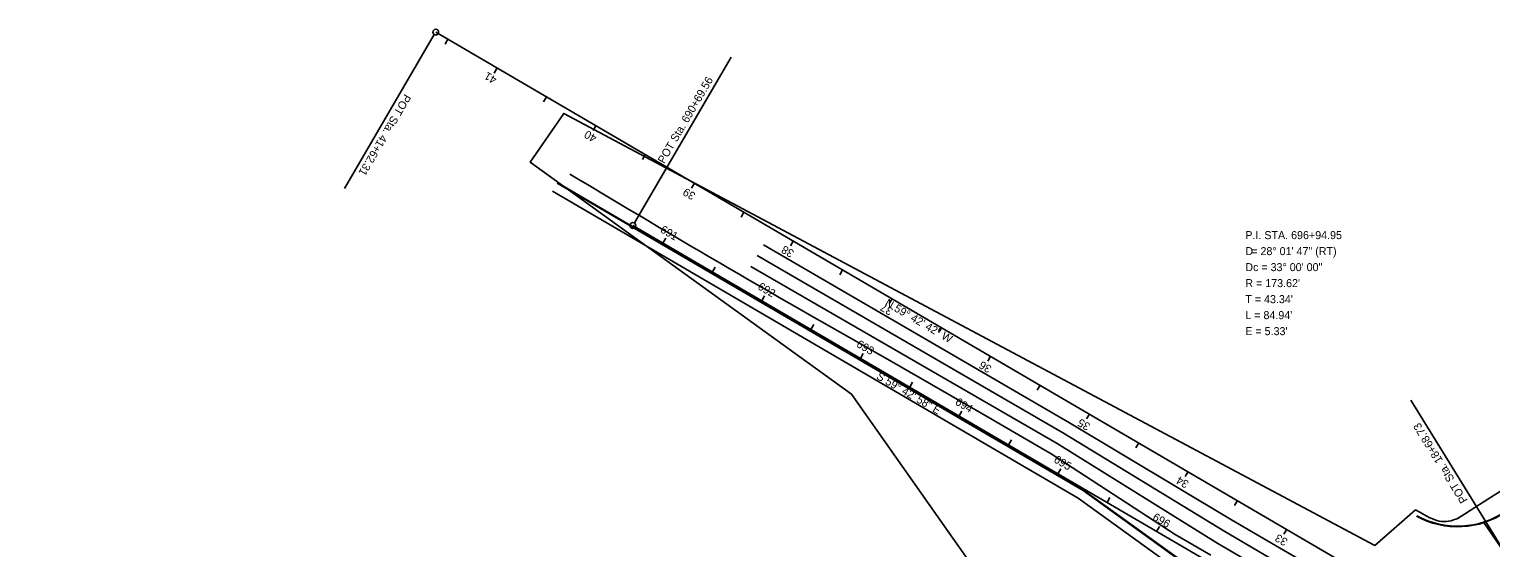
# Model space of a CAD drawing. Extents: x 2189265 to 2197064, y 659983 to 677528.
# Drawn here: x 2190574 to 2191853, y 667024 to 667478 of the extents above; entities that cross this region are included whole.
import ezdxf

# ---------------------------------------------------------------- set-up
doc = ezdxf.new("R2010")
doc.units = 0
for name, color, linetype in [('GE_P_CL_50', 7, 'Continuous'), ('PM_P_Lane_Line', 7, 'Continuous'), ('PM_P_Stop_Line', 7, 'Continuous'), ('PV_P_Curb', 7, 'Continuous'), ('PV_P_EOP', 7, 'Continuous'), ('PV_P_Walk', 7, 'Continuous'), ('RW_P_Const_Limits', 7, 'Continuous')]:
    doc.layers.add(name, color=color, linetype=linetype)

msp = doc.modelspace()

# ---------------------------------------------------------------- linework, layer by layer
at = {"layer": 'GE_P_CL_50'}
for p, q in [((2191793.1, 666970.7), (2190929.7, 667475.1)), ((2190928.4, 667472.9), (2190849.8, 667338.3)), ((2190940.3, 667468.9), (2190937.8, 667464.6)), ((2191103.5, 667308.1), (2191188.3, 667453.2)), ((2190983.5, 667443.7), (2190980.9, 667439.3)), ((2191026.6, 667418.4), (2191024.1, 667414.1)), ((2191069.8, 667393.2), (2191067.3, 667388.9)), ((2191113, 667368), (2191110.5, 667363.7)), ((2191156.2, 667342.8), (2191153.6, 667338.5)), ((2191199.3, 667317.6), (2191196.8, 667313.2)), ((2191102.2, 667305.9), (2191604.9, 667012.4)), ((2191128.5, 667290.5), (2191131, 667294.9)), ((2191242.5, 667292.3), (2191240, 667288)), ((2191171.7, 667265.3), (2191174.2, 667269.6)), ((2191285.7, 667267.1), (2191283.2, 667262.8)), ((2191214.9, 667240.1), (2191217.4, 667244.4)), ((2191328.9, 667241.9), (2191326.3, 667237.6)), ((2191258, 667214.9), (2191260.6, 667219.2)), ((2191372, 667216.7), (2191369.5, 667212.4)), ((2191301.2, 667189.7), (2191303.7, 667194)), ((2191415.2, 667191.5), (2191412.7, 667187.2)), ((2191344.4, 667164.5), (2191346.9, 667168.8)), ((2191458.4, 667166.3), (2191455.9, 667161.9)), ((2191387.6, 667139.3), (2191390.1, 667143.6)), ((2191865.8, 667018.5), (2191782.7, 667153.2)), ((2191501.6, 667141), (2191499, 667136.7)), ((2191430.8, 667114), (2191433.3, 667118.4)), ((2191544.7, 667115.8), (2191542.2, 667111.5)), ((2191473.9, 667088.8), (2191476.5, 667093.1)), ((2191587.9, 667090.6), (2191585.4, 667086.3)), ((2191517.1, 667063.6), (2191519.6, 667067.9)), ((2191631.1, 667065.4), (2191628.6, 667061.1)), ((2191560.3, 667038.4), (2191562.8, 667042.7)), ((2191674.3, 667040.2), (2191671.7, 667035.9))]:
    msp.add_line(p, q, dxfattribs=at)
for centre in [(2190929.7, 667475.1), (2191102.2, 667305.9)]:
    msp.add_circle(centre, 2.5, dxfattribs=at)
for centre, radius, start, end in [((2194186.1, 663627.9), 3819.7, 111.9754, 161.02), ((2193860.8, 664431.5), 2864.8, 112.2623, 141.7441)]:
    msp.add_arc(centre, radius, start, end, dxfattribs=at)
at = {"layer": 'PM_P_Lane_Line'}
for p, q in [((2191216.5, 667289.1), (2191484.1, 667133.2)), ((2191211, 667279.6), (2191478.8, 667124.2)), ((2191205.5, 667270.1), (2191473.5, 667115.1)), ((2191407.6, 667141.4), (2191327.1, 667187.9)), ((2191407.6, 667141.4), (2191468.2, 667106.1)), ((2191484.1, 667133.2), (2191626, 667048.6)), ((2191478.8, 667124.2), (2191620, 667038.2)), ((2191468.2, 667106.1), (2191576.5, 667035.6)), ((2191473.5, 667115.1), (2191613.9, 667027.9)), ((2191718.3, 666994.7), (2191626, 667048.6)), ((2191607.9, 667017.6), (2191576.5, 667035.6)), ((2191712.3, 666984.3), (2191620, 667038.2))]:
    msp.add_line(p, q, dxfattribs=at)
msp.add_arc((2196714.2, 676763.3), 10986.8, 238.9482, 240.63751, dxfattribs=at)
at = {"layer": 'PM_P_Stop_Line'}
msp.add_line((2191879.1, 666999), (2191846.8, 667046), dxfattribs=at)
at = {"layer": 'PV_P_Curb'}
for p, q in [((2191035.9, 667342.9), (2191496.1, 667074.1)), ((2191496.1, 667074.1), (2191598, 667000.7))]:
    msp.add_line(p, q, dxfattribs=at)
msp.add_arc((2191823.7, 667117.4), 74.5, 241.3036, 304.4534, dxfattribs=at)
at = {"layer": 'PV_P_EOP'}
for p, q in [((2191040.9, 667340.5), (2191496.4, 667074.5)), ((2191496.4, 667074.5), (2191598.3, 667001.2)), ((2191710.8, 666971.3), (2191613.9, 667027.9))]:
    msp.add_line(p, q, dxfattribs=at)
msp.add_arc((2191823.7, 667117.4), 75, 241.3036, 304.4534, dxfattribs=at)
at = {"layer": 'PV_P_Walk'}
for p, q in [((2191031.9, 667336), (2191491.8, 667067.4)), ((2191491.8, 667067.4), (2191593.6, 666994))]:
    msp.add_line(p, q, dxfattribs=at)
at = {"layer": 'RW_P_Const_Limits'}
for p, q in [((2191751.4, 667026.1), (2191786.8, 667057.1)), ((2191798.9, 667050.5), (2191799.5, 667050.2)), ((2191823.6, 667049.7), (2191824.4, 667050))]:
    msp.add_line(p, q, dxfattribs=at)
for points in [[(2191588.5, 666923.7), (2191495, 666872.1), (2191293.5, 667158.4), (2191012.4, 667361.3), (2191041.7, 667403.9), (2191751.4, 667026.1)], [(2191912.5, 667105.2), (2191885.8, 667089.1), (2191850.1, 667066.4), (2191834.8, 667056.6), (2191829.8, 667053.4), (2191823.6, 667049.7)], [(2191799.5, 667050.2), (2191796.2, 667052), (2191792.6, 667054), (2191786.8, 667057.1)]]:
    msp.add_lwpolyline(points, dxfattribs=at)
msp.add_spline([(2191824.4, 667050), (2191815.9, 667047.2), (2191807.7, 667047.3), (2191798.9, 667050.5)], degree=3, dxfattribs=at)

# ---------------------------------------------------------------- texts
at = {"layer": 'GE_P_CL_50'}
for s, rotation, p in [('41', 149.7118, (2190983.8, 667435.3)), ('POT Sta. 690+69.56', 59.7161, (2191129.5, 667359.5)), ('POT Sta. 41+62.31', 239.7118, (2190902.4, 667421.5)), ('40', 149.7118, (2191071.3, 667384.2)), ('39', 149.7118, (2191157.6, 667333.8)), ('691', 329.7161, (2191125.5, 667300.4)), ('38', 149.7118, (2191243.8, 667283.5)), ('692', 329.7161, (2191210.8, 667250.6)), ('37', 149.7118, (2191330.4, 667232.9)), ('N 59%%d 42\' 42" W', 329.7118, (2191322, 667236.2)), ('693', 329.7161, (2191297.1, 667200.2)), ('36', 149.7118, (2191416.7, 667182.5)), ('S 59%%d 42\' 58" E', 329.7161, (2191314.7, 667172.1)), ('694', 329.7161, (2191383.5, 667149.7)), ('35', 149.7118, (2191503, 667132.1)), ('POT Sta. 18+68.73', 121.6862, (2191832.7, 667065.6)), ('695', 329.7161, (2191469.8, 667099.3)), ('34', 149.7118, (2191589.3, 667081.7)), ('696', 329.7161, (2191556.2, 667048.9)), ('33', 149.7118, (2191675.7, 667031.2))]:
    msp.add_text(s, height=7, rotation=rotation, dxfattribs=at).set_placement(p)
for s, p in [('P.I. STA. 696+94.95', (2191638, 667294)), ('D', (2191638, 667280)), ('  = 28%%d 01\' 47" (RT)', (2191638, 667280)), ('Dc = 33%%d 00\' 00"', (2191638, 667266)), ("R = 173.62'", (2191638, 667252)), ("T = 43.34'", (2191638, 667238)), ("L = 84.94'", (2191638, 667224)), ("E = 5.33'", (2191638, 667210))]:
    msp.add_text(s, height=7, dxfattribs=at).set_placement(p)

doc.saveas('drawing.dxf')
